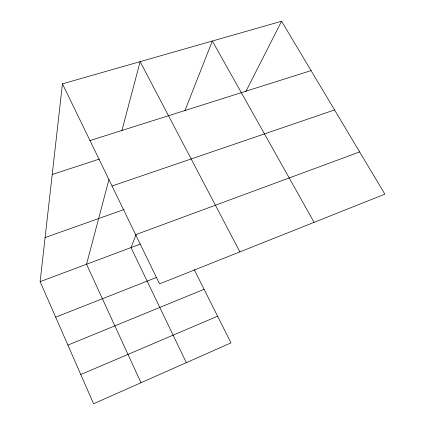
<?xml version="1.0" encoding="UTF-8"?>
<svg xmlns="http://www.w3.org/2000/svg" width="425" height="425" viewBox="0 0 425 425"><rect width="100%" height="100%" fill="white"/><g stroke="black" fill="none" stroke-linecap="round" stroke-linejoin="round"><path stroke-width="0.64" d="M194.161 269.53L230.988 342.879L93.569 403.75L40.125 281.658L62.454 83.831L281.578 21.25L384.875 194.161L159.534 283.879L62.454 83.831M109.007 179.35L86.551 264.249L141.01 382.739M121.842 130.826L140.144 61.646L239.891 251.887M136.037 234.812L131.006 247.584L186.341 362.658M184.907 110.702L212.341 41.023L314.107 222.333M245.836 91.556L281.578 21.25M80.782 374.531L217.595 316.2M67.899 345.105L204.08 289.292M55.675 317.178L156.32 277.488M40.125 281.658L140.277 244.104M135.66 234.69L359.646 151.927M45.103 237.564L124.1 209.509M112.035 186.001L334.565 109.948M52.222 174.484L99.423 159.062M89.983 140.569L311.063 70.603"/></g></svg>
